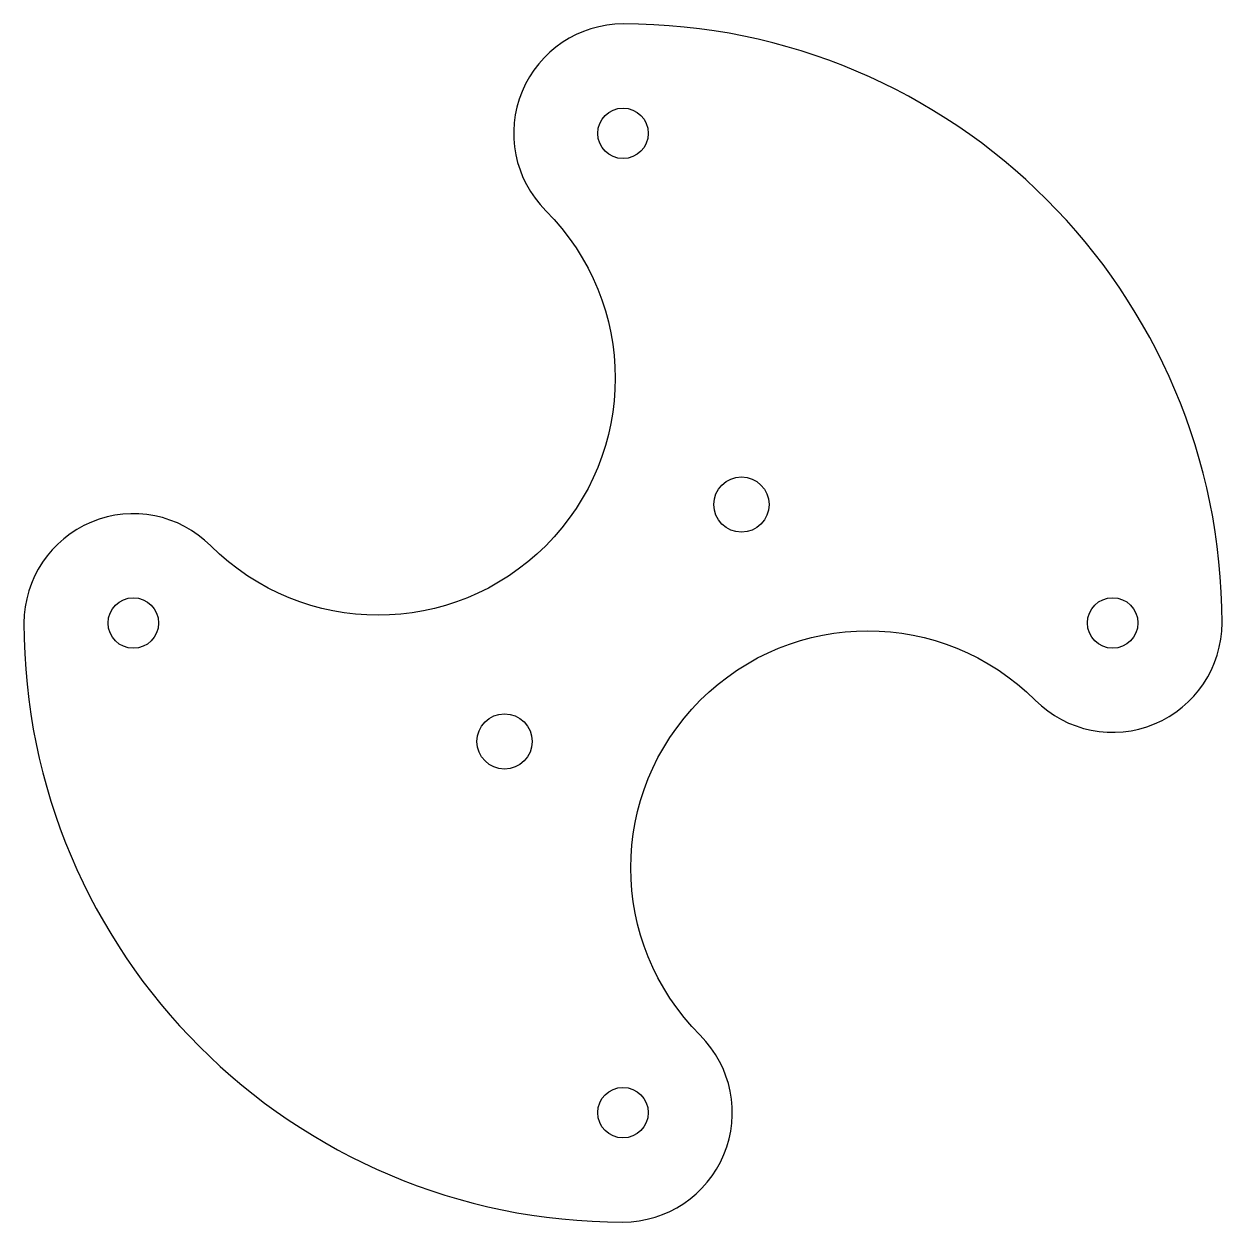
# Model space of a CAD drawing. Header units: millimetres. Extents: x -37.9 to 37.9, y -37.9 to 37.9.
import ezdxf

# ---------------------------------------------------------------- set-up
doc = ezdxf.new("R2010")
doc.units = ezdxf.units.MM

msp = doc.modelspace()

# ---------------------------------------------------------------- linework, layer by layer
msp.add_lwpolyline([(37.928, 0.004, 0.414151), (0.004, 37.928, 0.668217), (-4.893, 26.107, -1), (-26.107, 4.893, 0.668217), (-37.928, -0.004, 0.414151), (-0.004, -37.928, 0.668217), (4.893, -26.107, -1), (26.107, -4.893, 0.668217)], format="xyb", close=True)
for centre, radius in [((0.003, 31.003), 1.6), ((7.5, 7.5), 1.75), ((-31.003, -0.003), 1.6), ((31.003, 0.003), 1.6), ((-7.5, -7.5), 1.75), ((-0.003, -31.003), 1.6)]:
    msp.add_circle(centre, radius)

doc.saveas('drawing.dxf')
